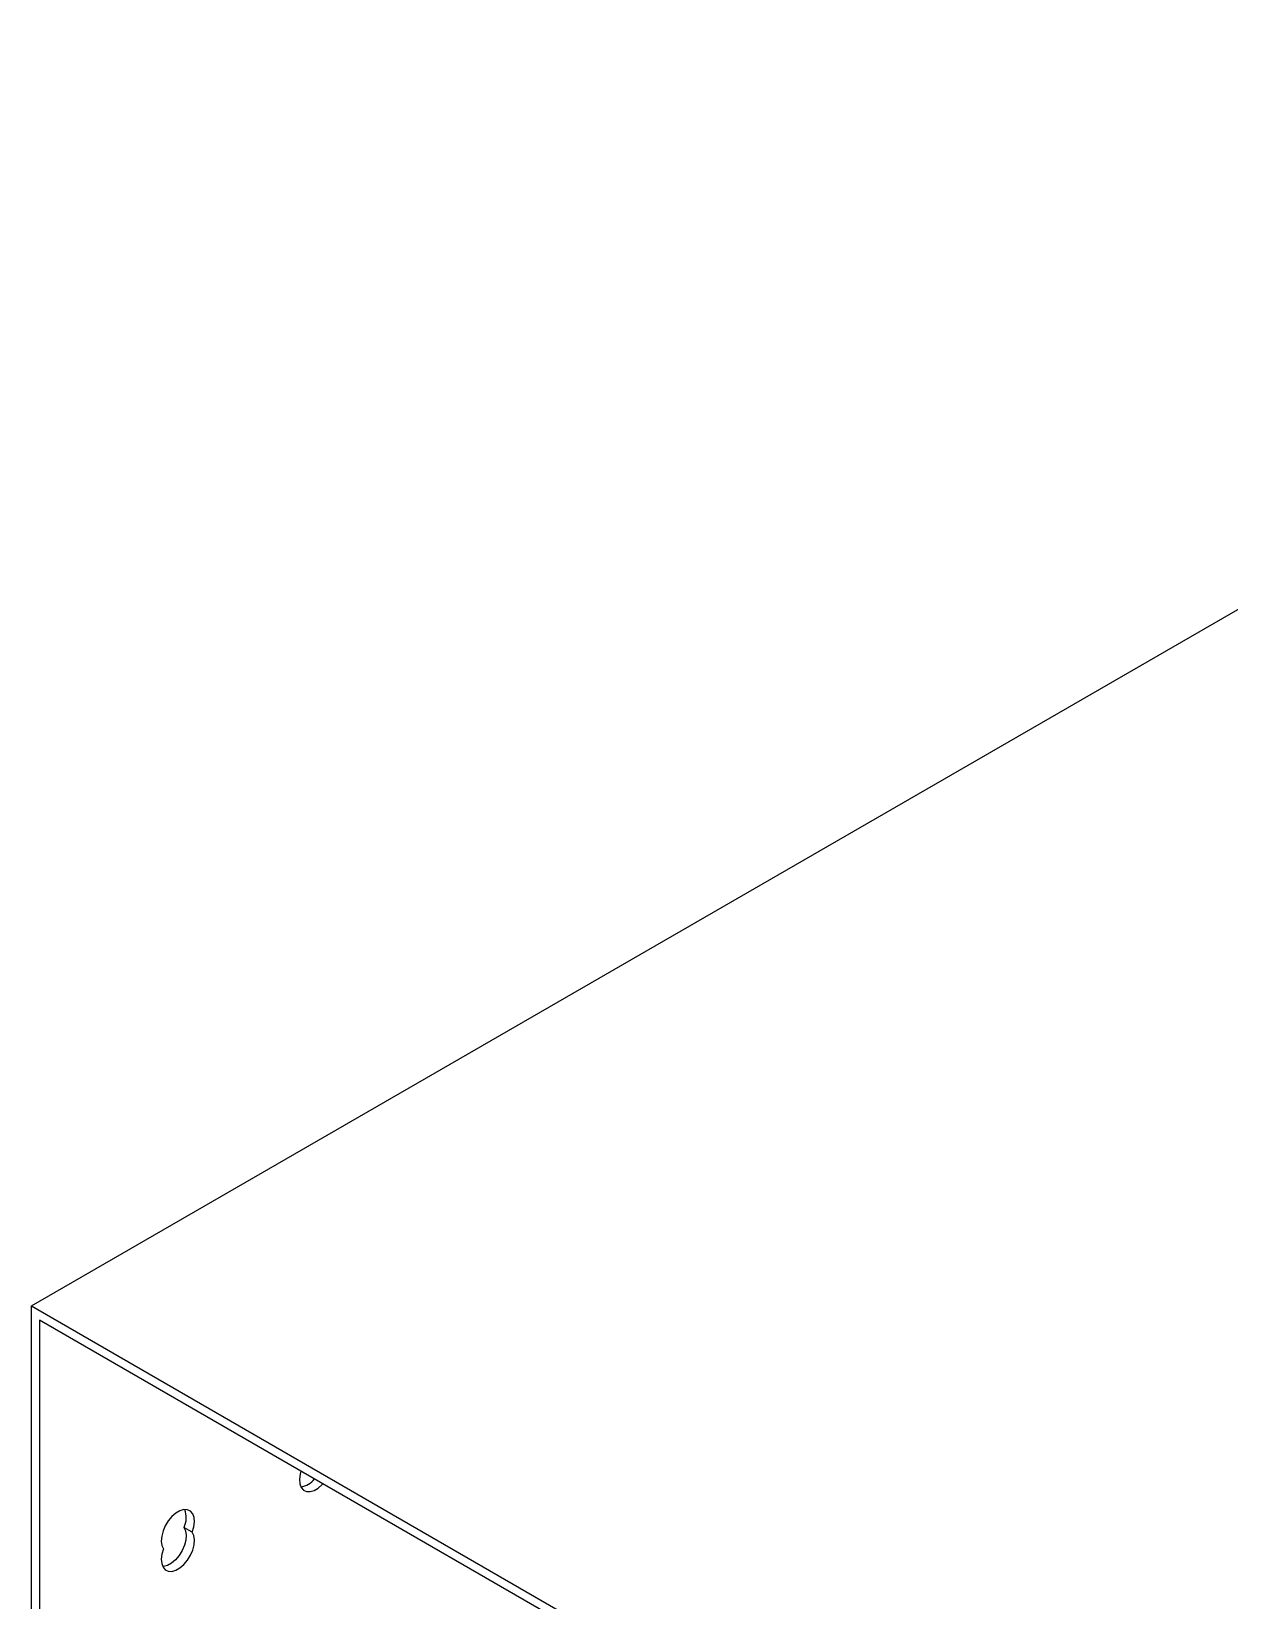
# Model space of a CAD drawing. Extents: x -976302 to -776254, y 5665 to 231437.
# Drawn here: x -794258 to -792715, y 87794 to 89814 of the extents above; entities that cross this region are included whole.
import ezdxf

# ---------------------------------------------------------------- set-up
doc = ezdxf.new("R2010")
doc.units = 0
doc.header["$LTSCALE"] = 1000
doc.header["$MEASUREMENT"] = 0
doc.layers.add('暖通', color=7, linetype='Continuous')

msp = doc.modelspace()

# ---------------------------------------------------------------- linework, layer by layer
at = {"layer": '暖通', "color": 7}
for p, q in [((-794257.5, 88173.1), (-791415.4, 89813.8)), ((-794257.5, 88173.1), (-791415.4, 89813.8)), ((-794257.5, 87351.4), (-794257.5, 88173.1)), ((-794257.5, 88173.1), (-791766.8, 86735.3)), ((-794257.5, 87351.4), (-794257.5, 88173.1)), ((-794257.5, 88173.1), (-791766.8, 86735.3)), ((-794246.9, 88154.6), (-794246.9, 87357.5)), ((-791777.5, 86729.1), (-794246.9, 88154.6)), ((-794246.9, 88154.6), (-794246.9, 87357.5)), ((-791777.5, 86729.1), (-794246.9, 88154.6)), ((-794050.5, 87881.8), (-794061.1, 87888)), ((-794050.5, 87881.8), (-794061.1, 87888))]:
    msp.add_line(p, q, dxfattribs=at)
at = {"layer": '暖通', "color": 7, "flags": 128}
for points in [[(-793910.5, 87960.5), (-793911.6, 87956.4), (-793912.4, 87949.9), (-793911.9, 87944.2), (-793910.1, 87939.5), (-793907.2, 87936.1), (-793903.4, 87934.3), (-793898.7, 87934.1), (-793893.7, 87935.5), (-793888.4, 87938.5), (-793883.3, 87943), (-793882.2, 87944.1)], [(-793910.5, 87960.5), (-793911.6, 87956.4), (-793912.4, 87949.9), (-793911.9, 87944.2), (-793910.1, 87939.5), (-793907.2, 87936.1), (-793903.4, 87934.3), (-793898.7, 87934.1), (-793893.7, 87935.5), (-793888.4, 87938.5), (-793883.3, 87943), (-793882.2, 87944.1)], [(-794050.5, 87881.8), (-794048.4, 87888.6), (-794047.6, 87895), (-794048.1, 87900.8), (-794049.8, 87905.5), (-794052.7, 87908.8), (-794056.6, 87910.7), (-794061.2, 87910.9), (-794066.3, 87909.4), (-794071.6, 87906.4), (-794076.7, 87902), (-794081.3, 87896.4), (-794085.2, 87890.1), (-794088.1, 87883.4), (-794089.8, 87876.7), (-794090.3, 87870.4), (-794089.5, 87864.8), (-794087.4, 87860.4)], [(-794050.5, 87881.8), (-794048.4, 87888.6), (-794047.6, 87895), (-794048.1, 87900.8), (-794049.8, 87905.5), (-794052.7, 87908.8), (-794056.6, 87910.7), (-794061.2, 87910.9), (-794066.3, 87909.4), (-794071.6, 87906.4), (-794076.7, 87902), (-794081.3, 87896.4), (-794085.2, 87890.1), (-794088.1, 87883.4), (-794089.8, 87876.7), (-794090.3, 87870.4), (-794089.5, 87864.8), (-794087.4, 87860.4)], [(-794087.4, 87860.4), (-794089.5, 87853.7), (-794090.3, 87847.2), (-794089.8, 87841.5), (-794088.1, 87836.8), (-794085.2, 87833.4), (-794081.3, 87831.5), (-794076.7, 87831.4), (-794071.6, 87832.8), (-794066.3, 87835.8), (-794061.2, 87840.3), (-794056.6, 87845.8), (-794052.7, 87852.1), (-794049.8, 87858.8), (-794048.1, 87865.6), (-794047.6, 87871.9), (-794048.4, 87877.4), (-794050.5, 87881.8)], [(-794087.4, 87860.4), (-794089.5, 87853.7), (-794090.3, 87847.2), (-794089.8, 87841.5), (-794088.1, 87836.8), (-794085.2, 87833.4), (-794081.3, 87831.5), (-794076.7, 87831.4), (-794071.6, 87832.8), (-794066.3, 87835.8), (-794061.2, 87840.3), (-794056.6, 87845.8), (-794052.7, 87852.1), (-794049.8, 87858.8), (-794048.1, 87865.6), (-794047.6, 87871.9), (-794048.4, 87877.4), (-794050.5, 87881.8)], [(-794061.1, 87888), (-794059.1, 87883.6), (-794058.3, 87878), (-794058.8, 87871.7), (-794060.5, 87865), (-794063.4, 87858.3), (-794067.3, 87852), (-794071.9, 87846.4), (-794077, 87842), (-794082.2, 87839), (-794087.3, 87837.5), (-794088.4, 87837.4)], [(-794061.1, 87888), (-794059.1, 87883.6), (-794058.3, 87878), (-794058.8, 87871.7), (-794060.5, 87865), (-794063.4, 87858.3), (-794067.3, 87852), (-794071.9, 87846.4), (-794077, 87842), (-794082.2, 87839), (-794087.3, 87837.5), (-794088.4, 87837.4)]]:
    msp.add_lwpolyline(points, dxfattribs=at)
at = {"layer": '暖通', "color": 7}
for centre, radius, start, end in [((-793914.4, 87967.2), 27.3, 278.2079, 321.8933), ((-793914.4, 87967.2), 27.3, 278.2079, 321.8933), ((-794087.7, 87900.6), 29.5, 334.5531, 20.6309), ((-794087.7, 87900.6), 29.5, 334.5531, 20.6309)]:
    msp.add_arc(centre, radius, start, end, dxfattribs=at)

doc.saveas('drawing.dxf')
